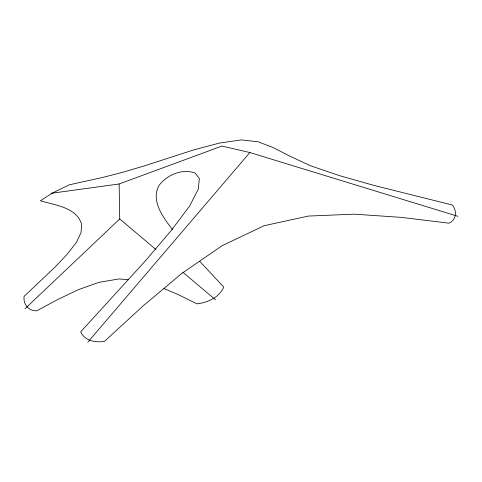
<?xml version="1.0" encoding="UTF-8"?>
<svg xmlns="http://www.w3.org/2000/svg" width="482" height="482" viewBox="0 0 482 482"><rect width="100%" height="100%" fill="white"/><g stroke="black" fill="none" stroke-linecap="round" stroke-linejoin="round"><path stroke-width="0.72" d="M87.887 342.106L249.857 152.517L457.9 216.31M25.028 308.715L119.723 218.961L119.132 183.979L221.937 146.07L249.857 152.517M51.002 193.33L119.132 183.979M128.61 279.753L119.066 278.927L98.852 282.374L78.337 289.688L57.635 299.587L36.831 310.776C28.583 311.149 23.016 304.353 24.1 296.346L54.797 267.341L67.317 254.092L76.427 242.344L81 232.607L81.711 224.648C76.825 207.17 55.044 205.284 40.38 200.795L52.195 193.162L69.257 184.817L102.979 177.382L121.922 172.49L143.365 166.2L194.132 149.763L219.22 143.13L241.289 139.894L258.219 141.816L273.246 147.619L289.592 156.023L310.492 165.754L339.177 175.532L373.701 185.347L452.465 205.043C457.129 211.134 456.526 219.756 449.037 223.196L401.404 217.388L354.33 214.159L308.402 216.069L264.19 225.697L222.25 245.621L182.027 273.264L142.943 306.058L104.431 341.419C95.388 342.762 84.934 341.009 80.675 331.869L145.022 261.262L171.02 230.776L189.595 206.079L198.289 189.095L199.367 178.515L195.108 173.02C182.082 168.411 167.194 174.737 159.072 185.365C150.438 200.916 163.302 217.448 172.454 229.565M163.946 288.561L177.762 294.394L196.999 303.853C207.941 302.485 218.936 297.635 223.793 287.103L199.632 261.226M119.723 218.961L155.885 249.477M182.865 272.246L215.587 299.852"/></g></svg>
